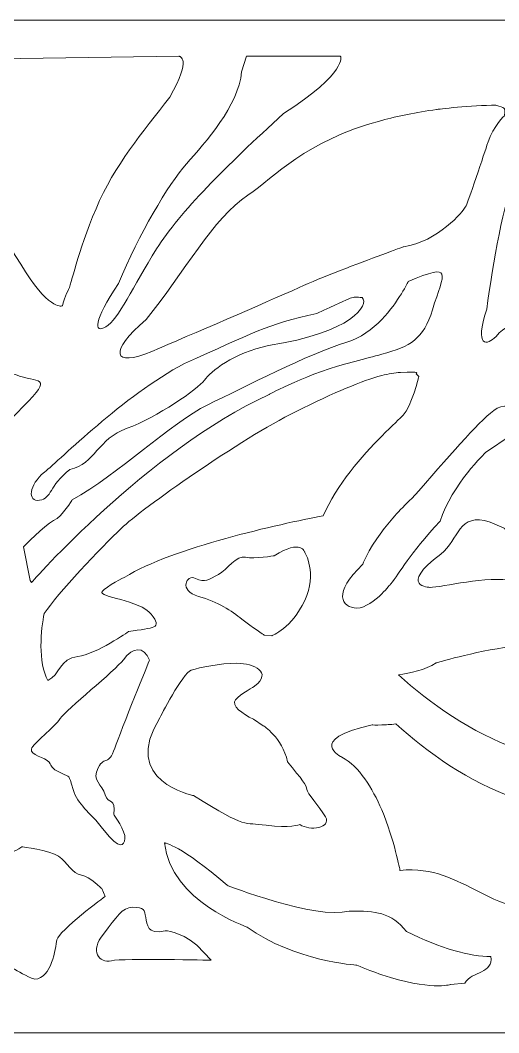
# Model space of a CAD drawing. Header units: centimetres. Extents: x -17.7 to -1.9, y -4 to 9.5.
# Drawn here: x -12.76 to -9.78, y 3.21 to 9.5 of the extents above; entities that cross this region are included whole.
import ezdxf

# ---------------------------------------------------------------- set-up
doc = ezdxf.new("R2010")
doc.units = ezdxf.units.CM
doc.header["$MEASUREMENT"] = 0
doc.layers.add('layer 1', color=7, linetype='Continuous')

msp = doc.modelspace()

# ---------------------------------------------------------------- linework, layer by layer
at = {"layer": 'layer 1', "color": 250, "lineweight": 9}
for points, knots in [([(-10.51266, 9.50002), (-10.51266, 9.50002), (-10.51205, 9.50002), (-10.51205, 9.50002), (-10.51205, 9.50002), (-10.51205, 9.50002), (-1.86675, 9.50002), (-1.86675, 9.50002), (-1.86675, 9.50002), (-1.86675, 9.50002), (-1.86675, 3.21244), (-1.86675, 3.21244), (-1.86675, 3.21244), (-1.86675, 3.21244), (-10.51246, 3.21244), (-10.51246, 3.21244), (-10.51246, 3.21244), (-10.51246, 3.21244), (-10.51266, 3.21244), (-10.51266, 3.21244), (-10.51266, 3.21244), (-10.51266, 3.21244), (-17.72387, 3.21244), (-17.72387, 3.21244), (-17.72387, 3.21244), (-17.72387, 3.21244), (-17.72387, 9.50002), (-17.72387, 9.50002), (-17.72387, 9.50002), (-17.72387, 9.50002), (-10.51266, 9.50002), (-10.51266, 9.50002)], [0, 0, 0, 0, 0.1111111, 0.1111111, 0.1111111, 0.1111111, 0.2222222, 0.2222222, 0.2222222, 0.2222222, 0.3333333, 0.3333333, 0.3333333, 0.3333333, 0.4444444, 0.4444444, 0.4444444, 0.4444444, 0.5555556, 0.5555556, 0.5555556, 0.5555556, 0.6666667, 0.6666667, 0.6666667, 0.6666667, 0.7777778, 0.7777778, 0.7777778, 0.7777778, 1, 1, 1, 1]), ([(-13.23134, 9.22446), (-13.22076, 9.25633), (-13.20186, 9.25481), (-13.18083, 9.25701), (-13.18083, 9.25701), (-13.18083, 9.25701), (-11.77297, 9.27654), (-11.77297, 9.27654), (-11.77297, 9.27654), (-11.77297, 9.27654), (-11.6854, 9.27002), (-11.83023, 9.02264), (-11.83023, 9.02264), (-12.00199, 8.79805), (-12.1704, 8.60599), (-12.28828, 8.32932), (-12.28828, 8.32932), (-12.40617, 8.05264), (-12.43985, 7.86059), (-12.46342, 7.81827), (-12.46342, 7.81827), (-12.48699, 7.77595), (-12.4971, 7.72713), (-12.4971, 7.72713), (-12.4971, 7.72713), (-12.4971, 7.72713), (-12.56446, 7.68807), (-12.72613, 7.93871), (-12.72613, 7.93871), (-12.88781, 8.18934), (-13.03936, 8.43021), (-13.09662, 8.49858), (-13.09662, 8.49858), (-13.15388, 8.56693), (-13.1842, 8.69389), (-13.17072, 8.772), (-13.17072, 8.772), (-13.15724, 8.85013), (-13.25155, 9.1854), (-13.23134, 9.22446)], [0, 0, 0, 0, 0.0909091, 0.0909091, 0.0909091, 0.0909091, 0.1818182, 0.1818182, 0.1818182, 0.1818182, 0.2727273, 0.2727273, 0.2727273, 0.2727273, 0.3636364, 0.3636364, 0.3636364, 0.3636364, 0.4545455, 0.4545455, 0.4545455, 0.4545455, 0.5454545, 0.5454545, 0.5454545, 0.5454545, 0.6363636, 0.6363636, 0.6363636, 0.6363636, 0.7272727, 0.7272727, 0.7272727, 0.7272727, 0.8181818, 0.8181818, 0.8181818, 0.8181818, 1, 1, 1, 1]), ([(-11.38314, 9.179), (-11.38314, 9.179), (-11.35204, 9.27652), (-11.35204, 9.27652), (-11.35204, 9.27652), (-11.35204, 9.27652), (-10.76884, 9.27652), (-10.76884, 9.27652), (-10.76884, 9.27652), (-10.76884, 9.27652), (-10.71829, 9.179), (-11.12264, 8.9202), (-11.12264, 8.9202), (-11.48423, 8.59014), (-11.76417, 8.31259), (-11.91191, 8.08005), (-11.91191, 8.08005), (-12.05965, 7.8475), (-12.14908, 7.64122), (-12.22684, 7.59621), (-12.22684, 7.59621), (-12.3046, 7.5512), (-12.3046, 7.62996), (-12.14908, 7.86626), (-12.14908, 7.86626), (-12.02077, 8.17006), (-11.84193, 8.47762), (-11.72529, 8.6089), (-11.72529, 8.6089), (-11.60864, 8.74017), (-11.40258, 8.96896), (-11.38314, 9.179)], [0, 0, 0, 0, 0.1111111, 0.1111111, 0.1111111, 0.1111111, 0.2222222, 0.2222222, 0.2222222, 0.2222222, 0.3333333, 0.3333333, 0.3333333, 0.3333333, 0.4444444, 0.4444444, 0.4444444, 0.4444444, 0.5555556, 0.5555556, 0.5555556, 0.5555556, 0.6666667, 0.6666667, 0.6666667, 0.6666667, 0.7777778, 0.7777778, 0.7777778, 0.7777778, 1, 1, 1, 1]), ([(-9.34995, 9.24215), (-9.34995, 9.24215), (-9.31326, 9.24475), (-9.31326, 9.24475), (-9.31326, 9.24475), (-9.31326, 9.24475), (-8.81598, 9.25986), (-8.65484, 9.2397), (-8.65484, 9.2397), (-8.53136, 9.22908), (-8.54276, 9.17759), (-8.53514, 8.95748), (-8.53514, 8.95748), (-8.53514, 8.95748), (-8.53263, 8.70594), (-8.26599, 8.49105), (-8.26599, 8.49105), (-8.20154, 8.43012), (-8.21032, 8.37558), (-8.43007, 8.33389), (-8.43007, 8.33389), (-8.43007, 8.33389), (-8.82982, 8.19466), (-9.2439, 7.82154), (-9.2439, 7.82154), (-9.53426, 7.6115), (-9.54941, 7.60596), (-9.54941, 7.60596), (-9.54941, 7.60596), (-9.54941, 7.60596), (-9.70092, 7.66401), (-9.80191, 7.53687), (-9.80191, 7.53687), (-9.85745, 7.47882), (-9.93823, 7.465), (-9.85997, 7.70546), (-9.85997, 7.70546), (-9.81958, 7.98736), (-9.75393, 8.39643), (-9.68324, 8.50421), (-9.68324, 8.50421), (-9.67574, 8.50008), (-9.54879, 8.87427), (-9.51407, 9.01827), (-9.51407, 9.01827), (-9.52922, 9.18135), (-9.54435, 9.20622), (-9.47619, 9.23661), (-9.47619, 9.23661), (-9.40803, 9.26702), (-9.34995, 9.24215), (-9.34995, 9.24215)], [0, 0, 0, 0, 0.0714286, 0.0714286, 0.0714286, 0.0714286, 0.1428571, 0.1428571, 0.1428571, 0.1428571, 0.2142857, 0.2142857, 0.2142857, 0.2142857, 0.2857143, 0.2857143, 0.2857143, 0.2857143, 0.3571429, 0.3571429, 0.3571429, 0.3571429, 0.4285714, 0.4285714, 0.4285714, 0.4285714, 0.5, 0.5, 0.5, 0.5, 0.5714286, 0.5714286, 0.5714286, 0.5714286, 0.6428571, 0.6428571, 0.6428571, 0.6428571, 0.7142857, 0.7142857, 0.7142857, 0.7142857, 0.7857143, 0.7857143, 0.7857143, 0.7857143, 0.8571429, 0.8571429, 0.8571429, 0.8571429, 1, 1, 1, 1]), ([(-14.43629, 8.95281), (-14.43629, 8.95281), (-14.39082, 8.87033), (-14.39082, 8.87033), (-14.39082, 8.87033), (-14.39082, 8.87033), (-13.82479, 8.02542), (-13.60062, 7.87917), (-13.60062, 7.87917), (-13.38205, 7.68418), (-13.00096, 7.30503), (-12.78799, 7.29962), (-12.78799, 7.29962), (-12.65348, 7.24547), (-12.54139, 7.29965), (-12.74315, 7.09924), (-12.74315, 7.09924), (-12.94491, 6.89882), (-12.99534, 6.78509), (-13.04578, 6.70384), (-13.04578, 6.70384), (-13.04578, 6.70384), (-13.04238, 6.58617), (-13.07694, 6.57783), (-13.07694, 6.57783), (-13.1115, 6.56947), (-13.10718, 6.70309), (-13.10718, 6.73232), (-13.10718, 6.73232), (-13.10718, 6.76156), (-13.22816, 6.69474), (-13.2368, 6.77407), (-13.2368, 6.77407), (-13.24545, 6.85341), (-13.19361, 6.88682), (-13.13743, 6.91187), (-13.13743, 6.91187), (-13.08126, 6.93692), (-13.15039, 7.03712), (-13.27136, 7.13734), (-13.27136, 7.13734), (-13.39233, 7.23755), (-14.43629, 7.94336), (-14.82942, 8.61818), (-14.82942, 8.61818), (-14.92192, 8.86358), (-14.85833, 8.91935), (-14.84098, 8.95839), (-14.84098, 8.95839), (-14.82364, 8.99743), (-14.88723, 9.18148), (-14.84676, 9.18705), (-14.84676, 9.18705), (-14.80629, 9.19263), (-14.67333, 9.1982), (-14.59817, 9.17032), (-14.59817, 9.17032), (-14.59817, 9.17032), (-14.47676, 9.03089), (-14.43629, 8.95281)], [0, 0, 0, 0, 0.0625, 0.0625, 0.0625, 0.0625, 0.125, 0.125, 0.125, 0.125, 0.1875, 0.1875, 0.1875, 0.1875, 0.25, 0.25, 0.25, 0.25, 0.3125, 0.3125, 0.3125, 0.3125, 0.375, 0.375, 0.375, 0.375, 0.4375, 0.4375, 0.4375, 0.4375, 0.5, 0.5, 0.5, 0.5, 0.5625, 0.5625, 0.5625, 0.5625, 0.625, 0.625, 0.625, 0.625, 0.6875, 0.6875, 0.6875, 0.6875, 0.75, 0.75, 0.75, 0.75, 0.8125, 0.8125, 0.8125, 0.8125, 0.875, 0.875, 0.875, 0.875, 1, 1, 1, 1]), ([(-9.80228, 8.97167), (-9.74837, 8.95233), (-9.74381, 8.96721), (-9.74888, 8.90817), (-9.74888, 8.90817), (-9.74888, 8.90817), (-9.81646, 8.84867), (-9.85324, 8.73906), (-9.85324, 8.73906), (-9.85324, 8.73906), (-9.9697, 8.38653), (-9.9881, 8.34802), (-9.9881, 8.34802), (-10.0065, 8.30951), (-10.16282, 8.12582), (-10.3774, 8.09324), (-10.3774, 8.09324), (-10.3774, 8.09324), (-10.43196, 8.07366), (-10.51215, 8.04397), (-10.51215, 8.04397), (-10.51232, 8.04391), (-10.51249, 8.04384), (-10.51266, 8.04378), (-10.51266, 8.04378), (-10.65716, 7.99027), (-10.88447, 7.90408), (-11.02606, 7.84038), (-11.02606, 7.84038), (-11.2465, 7.74121), (-11.69874, 7.54653), (-11.94199, 7.44369), (-11.94199, 7.44369), (-12.18524, 7.34085), (-12.21184, 7.44001), (-11.9762, 7.64203), (-11.9762, 7.64203), (-11.74057, 7.9322), (-11.55814, 8.27379), (-11.3453, 8.41337), (-11.3453, 8.41337), (-11.16862, 8.52924), (-10.99976, 8.74636), (-10.51266, 8.87771), (-10.51266, 8.87771), (-10.51247, 8.87776), (-10.51228, 8.87781), (-10.51209, 8.87786), (-10.51209, 8.87786), (-10.41256, 8.90467), (-10.2998, 8.92791), (-10.17093, 8.94597), (-10.17093, 8.94597), (-10.17093, 8.94597), (-9.9505, 8.97536), (-9.80228, 8.97167)], [0, 0, 0, 0, 0.0666667, 0.0666667, 0.0666667, 0.0666667, 0.1333333, 0.1333333, 0.1333333, 0.1333333, 0.2, 0.2, 0.2, 0.2, 0.2666667, 0.2666667, 0.2666667, 0.2666667, 0.3333333, 0.3333333, 0.3333333, 0.3333333, 0.4, 0.4, 0.4, 0.4, 0.4666667, 0.4666667, 0.4666667, 0.4666667, 0.5333333, 0.5333333, 0.5333333, 0.5333333, 0.6, 0.6, 0.6, 0.6, 0.6666667, 0.6666667, 0.6666667, 0.6666667, 0.7333333, 0.7333333, 0.7333333, 0.7333333, 0.8, 0.8, 0.8, 0.8, 0.8666667, 0.8666667, 0.8666667, 0.8666667, 1, 1, 1, 1]), ([(-12.68965, 6.00765), (-12.68965, 6.00765), (-12.69853, 6.02049), (-12.69853, 6.02049), (-12.69853, 6.02049), (-12.69853, 6.02049), (-12.73845, 6.23017), (-12.73845, 6.23017), (-12.73845, 6.23017), (-12.73845, 6.23017), (-12.60981, 6.36282), (-12.55214, 6.39278), (-12.55214, 6.39278), (-12.49448, 6.42273), (-12.43681, 6.52115), (-12.43681, 6.52115), (-12.43681, 6.52115), (-12.14848, 6.67948), (-11.82466, 7.00042), (-11.59399, 7.11169), (-11.59399, 7.11169), (-11.36333, 7.22294), (-10.96854, 7.42834), (-10.729, 7.50109), (-10.729, 7.50109), (-10.6439, 7.52694), (-10.57113, 7.58195), (-10.51266, 7.64214), (-10.51266, 7.64214), (-10.5125, 7.64231), (-10.51233, 7.64247), (-10.51217, 7.64264), (-10.51217, 7.64264), (-10.40635, 7.75176), (-10.34752, 7.87766), (-10.34752, 7.87766), (-10.34752, 7.87766), (-10.06252, 7.99682), (-10.12418, 7.93699), (-10.19669, 7.70221), (-10.19669, 7.70221), (-10.25377, 7.51743), (-10.33369, 7.47507), (-10.51219, 7.42578), (-10.51219, 7.42578), (-10.51234, 7.42573), (-10.5125, 7.42569), (-10.51266, 7.42565), (-10.51266, 7.42565), (-10.56084, 7.41235), (-10.61618, 7.39853), (-10.68021, 7.38127), (-10.68021, 7.38127), (-10.97297, 7.30853), (-11.21251, 7.17587), (-11.21251, 7.17587), (-11.21251, 7.17587), (-11.97548, 6.82498), (-12.68965, 6.00765), (-12.68965, 6.00765)], [0, 0, 0, 0, 0.0625, 0.0625, 0.0625, 0.0625, 0.125, 0.125, 0.125, 0.125, 0.1875, 0.1875, 0.1875, 0.1875, 0.25, 0.25, 0.25, 0.25, 0.3125, 0.3125, 0.3125, 0.3125, 0.375, 0.375, 0.375, 0.375, 0.4375, 0.4375, 0.4375, 0.4375, 0.5, 0.5, 0.5, 0.5, 0.5625, 0.5625, 0.5625, 0.5625, 0.625, 0.625, 0.625, 0.625, 0.6875, 0.6875, 0.6875, 0.6875, 0.75, 0.75, 0.75, 0.75, 0.8125, 0.8125, 0.8125, 0.8125, 0.875, 0.875, 0.875, 0.875, 1, 1, 1, 1]), ([(-10.63376, 7.77817), (-10.58705, 7.73308), (-10.69666, 7.55977), (-11.21643, 7.48006), (-11.21643, 7.48006), (-11.43494, 7.4345), (-11.57632, 7.31859), (-11.61488, 7.26475), (-11.61488, 7.26475), (-11.65345, 7.21091), (-11.91049, 7.03287), (-12.09474, 6.96662), (-12.09474, 6.96662), (-12.27898, 6.90036), (-12.29182, 6.74717), (-12.45035, 6.7099), (-12.45035, 6.7099), (-12.58316, 6.6064), (-12.56174, 6.53184), (-12.63886, 6.51943), (-12.63886, 6.51943), (-12.71599, 6.50702), (-12.70741, 6.61468), (-12.60887, 6.69334), (-12.60887, 6.69334), (-12.51033, 6.77201), (-12.12043, 7.16535), (-11.73912, 7.36825), (-11.73912, 7.36825), (-11.31925, 7.55459), (-11.225, 7.61256), (-10.91653, 7.67881), (-10.91653, 7.67881), (-10.66375, 7.79474), (-10.71089, 7.78229), (-10.63376, 7.77817)], [0, 0, 0, 0, 0.1, 0.1, 0.1, 0.1, 0.2, 0.2, 0.2, 0.2, 0.3, 0.3, 0.3, 0.3, 0.4, 0.4, 0.4, 0.4, 0.5, 0.5, 0.5, 0.5, 0.6, 0.6, 0.6, 0.6, 0.7, 0.7, 0.7, 0.7, 0.8, 0.8, 0.8, 0.8, 1, 1, 1, 1]), ([(-10.29872, 7.30425), (-10.29872, 7.30425), (-10.28098, 7.28713), (-10.28098, 7.28713), (-10.28098, 7.28713), (-10.28098, 7.28713), (-10.32977, 7.09885), (-10.37857, 7.0475), (-10.37857, 7.0475), (-10.39579, 7.02937), (-10.44732, 6.98294), (-10.51222, 6.9175), (-10.51222, 6.9175), (-10.51236, 6.91736), (-10.51251, 6.91721), (-10.51266, 6.91706), (-10.51266, 6.91706), (-10.63155, 6.79713), (-10.79513, 6.61352), (-10.87538, 6.42273), (-10.87538, 6.42273), (-11.14597, 6.37138), (-11.81135, 6.22589), (-12.10855, 6.04188), (-12.10855, 6.04188), (-12.10855, 6.04188), (-12.22389, 5.98625), (-12.2505, 5.95202), (-12.2505, 5.95202), (-12.27712, 5.91779), (-12.0154, 5.90067), (-11.94443, 5.8108), (-11.94443, 5.8108), (-11.87345, 5.72094), (-11.92669, 5.7295), (-12.08638, 5.70382), (-12.08638, 5.70382), (-12.08638, 5.70382), (-12.28599, 5.56261), (-12.40132, 5.54977), (-12.40132, 5.54977), (-12.51666, 5.53694), (-12.51222, 5.43424), (-12.58763, 5.4), (-12.58763, 5.4), (-12.64973, 5.50698), (-12.63199, 5.72522), (-12.60981, 5.81509), (-12.60981, 5.81509), (-12.52996, 5.93918), (-12.25494, 6.22589), (-12.13073, 6.34571), (-12.13073, 6.34571), (-12.00653, 6.46552), (-11.38551, 6.902), (-11.04838, 7.06889), (-11.04838, 7.06889), (-10.79943, 7.19213), (-10.63515, 7.26169), (-10.51266, 7.2931), (-10.51266, 7.2931), (-10.5125, 7.29314), (-10.51235, 7.29318), (-10.5122, 7.29322), (-10.5122, 7.29322), (-10.469, 7.30427), (-10.43099, 7.31058), (-10.39631, 7.31281), (-10.39631, 7.31281), (-10.26324, 7.32137), (-10.29872, 7.30425), (-10.29872, 7.30425)], [0, 0, 0, 0, 0.0526316, 0.0526316, 0.0526316, 0.0526316, 0.1052632, 0.1052632, 0.1052632, 0.1052632, 0.1578947, 0.1578947, 0.1578947, 0.1578947, 0.2105263, 0.2105263, 0.2105263, 0.2105263, 0.2631579, 0.2631579, 0.2631579, 0.2631579, 0.3157895, 0.3157895, 0.3157895, 0.3157895, 0.3684211, 0.3684211, 0.3684211, 0.3684211, 0.4210526, 0.4210526, 0.4210526, 0.4210526, 0.4736842, 0.4736842, 0.4736842, 0.4736842, 0.5263158, 0.5263158, 0.5263158, 0.5263158, 0.5789474, 0.5789474, 0.5789474, 0.5789474, 0.6315789, 0.6315789, 0.6315789, 0.6315789, 0.6842105, 0.6842105, 0.6842105, 0.6842105, 0.7368421, 0.7368421, 0.7368421, 0.7368421, 0.7894737, 0.7894737, 0.7894737, 0.7894737, 0.8421053, 0.8421053, 0.8421053, 0.8421053, 0.8947368, 0.8947368, 0.8947368, 0.8947368, 1, 1, 1, 1]), ([(-9.70773, 6.92338), (-9.70773, 6.92338), (-9.86696, 6.81565), (-9.86696, 6.81565), (-9.86696, 6.81565), (-9.86696, 6.81565), (-10.07396, 6.61946), (-10.1496, 6.38862), (-10.1496, 6.38862), (-10.34068, 6.1847), (-10.40038, 6.06543), (-10.45611, 6.00003), (-10.45611, 6.00003), (-10.45611, 6.00003), (-10.47876, 5.9706), (-10.51229, 5.93782), (-10.51229, 5.93782), (-10.51241, 5.9377), (-10.51253, 5.93758), (-10.51266, 5.93746), (-10.51266, 5.93746), (-10.55482, 5.89629), (-10.61403, 5.84998), (-10.66711, 5.84998), (-10.66711, 5.84998), (-10.76265, 5.84998), (-10.81839, 5.94617), (-10.63129, 6.1193), (-10.63129, 6.1193), (-10.63129, 6.1193), (-10.60305, 6.20107), (-10.51266, 6.32265), (-10.51266, 6.32265), (-10.51252, 6.32282), (-10.51239, 6.323), (-10.51226, 6.32318), (-10.51226, 6.32318), (-10.46683, 6.38421), (-10.40578, 6.45522), (-10.32475, 6.53096), (-10.32475, 6.53096), (-10.09386, 6.78873), (-9.9227, 6.99649), (-9.81521, 7.07728), (-9.81521, 7.07728), (-9.70773, 7.15808), (-9.52062, 7.03495), (-9.70773, 6.92338)], [0, 0, 0, 0, 0.0769231, 0.0769231, 0.0769231, 0.0769231, 0.1538462, 0.1538462, 0.1538462, 0.1538462, 0.2307692, 0.2307692, 0.2307692, 0.2307692, 0.3076923, 0.3076923, 0.3076923, 0.3076923, 0.3846154, 0.3846154, 0.3846154, 0.3846154, 0.4615385, 0.4615385, 0.4615385, 0.4615385, 0.5384615, 0.5384615, 0.5384615, 0.5384615, 0.6153846, 0.6153846, 0.6153846, 0.6153846, 0.6923077, 0.6923077, 0.6923077, 0.6923077, 0.7692308, 0.7692308, 0.7692308, 0.7692308, 0.8461538, 0.8461538, 0.8461538, 0.8461538, 1, 1, 1, 1]), ([(-9.83797, 6.38391), (-9.83797, 6.38391), (-9.75214, 6.3454), (-9.75214, 6.3454), (-9.75214, 6.3454), (-9.75214, 6.3454), (-9.6479, 6.23576), (-9.47623, 6.3128), (-9.47623, 6.3128), (-9.32601, 6.28022), (-9.20338, 6.24763), (-9.20338, 6.24763), (-9.20338, 6.24763), (-9.20338, 6.24763), (-9.10224, 6.16466), (-9.185, 6.11431), (-9.185, 6.11431), (-9.26776, 6.06394), (-9.30761, 5.95727), (-9.30761, 5.95727), (-9.30761, 5.95727), (-9.30761, 5.95727), (-9.53144, 6.01062), (-9.6939, 6.0195), (-9.6939, 6.0195), (-9.85637, 6.05208), (-10.13841, 5.97802), (-10.21198, 5.97802), (-10.21198, 5.97802), (-10.21198, 5.97802), (-10.41739, 5.98098), (-10.14454, 6.18541), (-10.14454, 6.18541), (-10.03043, 6.27536), (-10.03971, 6.44757), (-9.83797, 6.38391)], [0, 0, 0, 0, 0.1, 0.1, 0.1, 0.1, 0.2, 0.2, 0.2, 0.2, 0.3, 0.3, 0.3, 0.3, 0.4, 0.4, 0.4, 0.4, 0.5, 0.5, 0.5, 0.5, 0.6, 0.6, 0.6, 0.6, 0.7, 0.7, 0.7, 0.7, 0.8, 0.8, 0.8, 0.8, 1, 1, 1, 1]), ([(-11.24356, 5.68243), (-11.24356, 5.68243), (-11.19477, 5.67815), (-11.19477, 5.67815), (-11.19477, 5.67815), (-11.19477, 5.67815), (-11.07056, 5.72522), (-10.99072, 5.89639), (-10.99072, 5.89639), (-10.91087, 6.06756), (-10.99072, 6.19593), (-10.99072, 6.19593), (-10.99072, 6.19593), (-10.99072, 6.19593), (-11.00846, 6.28152), (-11.18146, 6.17454), (-11.18146, 6.17454), (-11.18146, 6.17454), (-11.30123, 6.15314), (-11.3589, 6.16598), (-11.3589, 6.16598), (-11.41656, 6.17882), (-11.46979, 6.08896), (-11.52746, 6.059), (-11.52746, 6.059), (-11.58512, 6.02904), (-11.61174, 6.00337), (-11.66941, 6.03332), (-11.66941, 6.03332), (-11.72707, 6.06328), (-11.77587, 5.9563), (-11.65166, 5.92206), (-11.65166, 5.92206), (-11.52746, 5.88783), (-11.44761, 5.8322), (-11.38107, 5.78085), (-11.38107, 5.78085), (-11.31453, 5.7295), (-11.24356, 5.68243), (-11.24356, 5.68243)], [0, 0, 0, 0, 0.0909091, 0.0909091, 0.0909091, 0.0909091, 0.1818182, 0.1818182, 0.1818182, 0.1818182, 0.2727273, 0.2727273, 0.2727273, 0.2727273, 0.3636364, 0.3636364, 0.3636364, 0.3636364, 0.4545455, 0.4545455, 0.4545455, 0.4545455, 0.5454545, 0.5454545, 0.5454545, 0.5454545, 0.6363636, 0.6363636, 0.6363636, 0.6363636, 0.7272727, 0.7272727, 0.7272727, 0.7272727, 0.8181818, 0.8181818, 0.8181818, 0.8181818, 1, 1, 1, 1]), ([(-11.95558, 5.52587), (-11.95558, 5.52587), (-12.13171, 5.09553), (-12.17158, 4.97992), (-12.17158, 4.97992), (-12.21145, 4.86432), (-12.2314, 4.93821), (-12.27459, 4.85791), (-12.27459, 4.85791), (-12.31778, 4.77761), (-12.24803, 4.75512), (-12.2314, 4.6909), (-12.2314, 4.6909), (-12.21477, 4.62667), (-12.16161, 4.67484), (-12.17822, 4.56886), (-12.17822, 4.56886), (-12.17822, 4.56886), (-12.1018, 4.45965), (-12.10845, 4.41791), (-12.10845, 4.41791), (-12.11509, 4.37618), (-12.13837, 4.34084), (-12.23804, 4.4693), (-12.23804, 4.4693), (-12.33772, 4.59776), (-12.39752, 4.62025), (-12.43076, 4.72302), (-12.43076, 4.72302), (-12.46401, 4.82578), (-12.44075, 4.79368), (-12.5072, 4.82578), (-12.5072, 4.82578), (-12.57365, 4.85789), (-12.55702, 4.8643), (-12.5803, 4.89321), (-12.5803, 4.89321), (-12.60357, 4.92213), (-12.69992, 4.93819), (-12.68995, 4.97351), (-12.68995, 4.97351), (-12.67999, 5.00884), (-12.54707, 5.1084), (-12.51052, 5.16299), (-12.51052, 5.16299), (-12.47398, 5.21758), (-12.16827, 5.46165), (-12.11842, 5.52909), (-12.11842, 5.52909), (-12.05844, 5.61023), (-11.99225, 5.61451), (-11.95558, 5.52587)], [0, 0, 0, 0, 0.0714286, 0.0714286, 0.0714286, 0.0714286, 0.1428571, 0.1428571, 0.1428571, 0.1428571, 0.2142857, 0.2142857, 0.2142857, 0.2142857, 0.2857143, 0.2857143, 0.2857143, 0.2857143, 0.3571429, 0.3571429, 0.3571429, 0.3571429, 0.4285714, 0.4285714, 0.4285714, 0.4285714, 0.5, 0.5, 0.5, 0.5, 0.5714286, 0.5714286, 0.5714286, 0.5714286, 0.6428571, 0.6428571, 0.6428571, 0.6428571, 0.7142857, 0.7142857, 0.7142857, 0.7142857, 0.7857143, 0.7857143, 0.7857143, 0.7857143, 0.8571429, 0.8571429, 0.8571429, 0.8571429, 1, 1, 1, 1]), ([(-10.40881, 5.43579), (-10.33414, 5.44475), (-10.24459, 5.46483), (-10.17339, 5.50882), (-10.17339, 5.50882), (-10.17339, 5.50882), (-9.94841, 5.57897), (-9.706, 5.6104), (-9.706, 5.6104), (-9.63, 5.62026), (-9.55229, 5.62632), (-9.47926, 5.62521), (-9.47926, 5.62521), (-9.20544, 5.62105), (-9.08523, 5.62802), (-8.9386, 5.4193), (-8.9386, 5.4193), (-8.9214, 5.3948), (-8.90383, 5.36738), (-8.88561, 5.33658), (-8.88561, 5.33658), (-8.78872, 5.17283), (-8.73598, 5.06859), (-8.70827, 5.00277), (-8.70827, 5.00277), (-9.38788, 4.69987), (-10.01633, 5.08288), (-10.40881, 5.43579)], [0, 0, 0, 0, 0.125, 0.125, 0.125, 0.125, 0.25, 0.25, 0.25, 0.25, 0.375, 0.375, 0.375, 0.375, 0.5, 0.5, 0.5, 0.5, 0.625, 0.625, 0.625, 0.625, 0.75, 0.75, 0.75, 0.75, 1, 1, 1, 1]), ([(-11.3101, 5.16037), (-11.3101, 5.16037), (-11.24865, 5.11929), (-11.24865, 5.11929), (-11.24865, 5.11929), (-11.24865, 5.11929), (-11.13267, 5.04911), (-11.09718, 4.89506), (-11.09718, 4.89506), (-11.00846, 4.78379), (-10.97741, 4.74956), (-10.97741, 4.72389), (-10.97741, 4.72389), (-10.97741, 4.69821), (-10.902, 4.62119), (-10.86208, 4.55272), (-10.86208, 4.55272), (-10.82215, 4.48425), (-10.95966, 4.46285), (-11.02177, 4.50565), (-11.02177, 4.50565), (-11.02177, 4.50565), (-11.08387, 4.47997), (-11.23025, 4.50137), (-11.23025, 4.50137), (-11.37664, 4.52276), (-11.33671, 4.47141), (-11.68271, 4.68537), (-11.68271, 4.68537), (-11.68271, 4.68537), (-12.13961, 4.77523), (-11.8912, 5.16893), (-11.8912, 5.16893), (-11.8912, 5.16893), (-11.74925, 5.44707), (-11.69602, 5.46419), (-11.69602, 5.46419), (-11.64279, 5.48131), (-11.51858, 5.50698), (-11.41213, 5.50698), (-11.41213, 5.50698), (-11.30566, 5.50698), (-11.19033, 5.45135), (-11.30123, 5.36577), (-11.30123, 5.36577), (-11.30123, 5.36577), (-11.38995, 5.31442), (-11.421, 5.28018), (-11.421, 5.28018), (-11.45205, 5.24595), (-11.37664, 5.19032), (-11.3101, 5.16037)], [0, 0, 0, 0, 0.0714286, 0.0714286, 0.0714286, 0.0714286, 0.1428571, 0.1428571, 0.1428571, 0.1428571, 0.2142857, 0.2142857, 0.2142857, 0.2142857, 0.2857143, 0.2857143, 0.2857143, 0.2857143, 0.3571429, 0.3571429, 0.3571429, 0.3571429, 0.4285714, 0.4285714, 0.4285714, 0.4285714, 0.5, 0.5, 0.5, 0.5, 0.5714286, 0.5714286, 0.5714286, 0.5714286, 0.6428571, 0.6428571, 0.6428571, 0.6428571, 0.7142857, 0.7142857, 0.7142857, 0.7142857, 0.7857143, 0.7857143, 0.7857143, 0.7857143, 0.8571429, 0.8571429, 0.8571429, 0.8571429, 1, 1, 1, 1]), ([(-8.69535, 4.60259), (-8.69535, 4.60259), (-8.68088, 4.55905), (-8.68088, 4.55905), (-8.68088, 4.55905), (-8.68088, 4.55905), (-8.58718, 4.0018), (-9.29814, 3.95677), (-9.29814, 3.95677), (-9.86024, 3.90924), (-9.98288, 4.25926), (-10.39869, 4.22084), (-10.39869, 4.22084), (-10.39869, 4.22084), (-10.43366, 4.40994), (-10.51237, 4.59585), (-10.51237, 4.59585), (-10.51247, 4.59607), (-10.51256, 4.5963), (-10.51266, 4.59653), (-10.51266, 4.59653), (-10.57034, 4.73258), (-10.65146, 4.8668), (-10.75945, 4.92381), (-10.75945, 4.92381), (-10.75945, 4.92381), (-10.99235, 5.03089), (-10.57222, 5.12399), (-10.57222, 5.12399), (-10.57222, 5.12399), (-10.54907, 5.12261), (-10.51266, 5.12363), (-10.51266, 5.12363), (-10.51255, 5.12363), (-10.51244, 5.12364), (-10.51234, 5.12364), (-10.51234, 5.12364), (-10.48787, 5.12433), (-10.45745, 5.1261), (-10.42405, 5.13011), (-10.42405, 5.13011), (-10.03157, 4.77719), (-9.40312, 4.39419), (-8.72351, 4.69709), (-8.72351, 4.69709), (-8.7016, 4.64502), (-8.69535, 4.61698), (-8.69535, 4.60259)], [0, 0, 0, 0, 0.0769231, 0.0769231, 0.0769231, 0.0769231, 0.1538462, 0.1538462, 0.1538462, 0.1538462, 0.2307692, 0.2307692, 0.2307692, 0.2307692, 0.3076923, 0.3076923, 0.3076923, 0.3076923, 0.3846154, 0.3846154, 0.3846154, 0.3846154, 0.4615385, 0.4615385, 0.4615385, 0.4615385, 0.5384615, 0.5384615, 0.5384615, 0.5384615, 0.6153846, 0.6153846, 0.6153846, 0.6153846, 0.6923077, 0.6923077, 0.6923077, 0.6923077, 0.7692308, 0.7692308, 0.7692308, 0.7692308, 0.8461538, 0.8461538, 0.8461538, 0.8461538, 1, 1, 1, 1]), ([(-12.25266, 4.10792), (-12.25266, 4.10792), (-12.23237, 4.05899), (-12.23237, 4.05899), (-12.23237, 4.05899), (-12.23237, 4.05899), (-12.52148, 3.8437), (-12.53162, 3.78988), (-12.53162, 3.78988), (-12.54177, 3.73605), (-12.56206, 3.55012), (-12.66857, 3.54523), (-12.66857, 3.54523), (-12.78016, 3.57948), (-12.84609, 3.66755), (-12.94246, 3.63819), (-12.94246, 3.63819), (-13.03883, 3.60884), (-13.10984, 3.48651), (-13.24172, 3.55012), (-13.24172, 3.55012), (-13.30258, 3.64798), (-13.33809, 3.81434), (-13.20114, 3.96602), (-13.20114, 3.96602), (-13.18085, 4.06877), (-13.14535, 4.13238), (-13.09463, 4.13728), (-13.09463, 4.13728), (-13.04391, 4.14217), (-12.98811, 4.20578), (-12.93739, 4.30364), (-12.93739, 4.30364), (-12.88667, 4.40149), (-12.85624, 4.28406), (-12.74972, 4.36724), (-12.74972, 4.36724), (-12.74972, 4.36724), (-12.57727, 4.34767), (-12.52148, 4.30853), (-12.52148, 4.30853), (-12.46569, 4.26939), (-12.43525, 4.20088), (-12.37946, 4.1911), (-12.37946, 4.1911), (-12.32367, 4.18131), (-12.25266, 4.10792), (-12.25266, 4.10792)], [0, 0, 0, 0, 0.0769231, 0.0769231, 0.0769231, 0.0769231, 0.1538462, 0.1538462, 0.1538462, 0.1538462, 0.2307692, 0.2307692, 0.2307692, 0.2307692, 0.3076923, 0.3076923, 0.3076923, 0.3076923, 0.3846154, 0.3846154, 0.3846154, 0.3846154, 0.4615385, 0.4615385, 0.4615385, 0.4615385, 0.5384615, 0.5384615, 0.5384615, 0.5384615, 0.6153846, 0.6153846, 0.6153846, 0.6153846, 0.6923077, 0.6923077, 0.6923077, 0.6923077, 0.7692308, 0.7692308, 0.7692308, 0.7692308, 0.8461538, 0.8461538, 0.8461538, 0.8461538, 1, 1, 1, 1]), ([(-9.99658, 3.52059), (-9.99658, 3.52059), (-10.08456, 3.51166), (-10.08456, 3.51166), (-10.08456, 3.51166), (-10.08456, 3.51166), (-10.2123, 3.47173), (-10.51244, 3.57294), (-10.51244, 3.57294), (-10.51251, 3.57297), (-10.51259, 3.57299), (-10.51266, 3.57301), (-10.51266, 3.57301), (-10.56008, 3.58901), (-10.61177, 3.6085), (-10.66797, 3.63226), (-10.66797, 3.63226), (-10.66797, 3.63226), (-11.05228, 3.65459), (-11.34862, 3.869), (-11.34862, 3.869), (-11.34862, 3.869), (-11.82091, 4.02534), (-11.86258, 4.39161), (-11.86258, 4.39161), (-11.86258, 4.39161), (-11.76072, 4.37821), (-11.47364, 4.12807), (-11.47364, 4.12807), (-11.47364, 4.12807), (-10.92727, 3.91367), (-10.71427, 3.96727), (-10.71427, 3.96727), (-10.62691, 3.96932), (-10.56407, 3.96569), (-10.51266, 3.95074), (-10.51266, 3.95074), (-10.51258, 3.95072), (-10.5125, 3.95069), (-10.51241, 3.95067), (-10.51241, 3.95067), (-10.45222, 3.93311), (-10.40767, 3.89999), (-10.35774, 3.8422), (-10.35774, 3.8422), (-10.14938, 3.73499), (-9.95954, 3.68586), (-9.83452, 3.68586), (-9.83452, 3.68586), (-9.816, 3.57866), (-9.95028, 3.59653), (-9.99658, 3.52059)], [0, 0, 0, 0, 0.0714286, 0.0714286, 0.0714286, 0.0714286, 0.1428571, 0.1428571, 0.1428571, 0.1428571, 0.2142857, 0.2142857, 0.2142857, 0.2142857, 0.2857143, 0.2857143, 0.2857143, 0.2857143, 0.3571429, 0.3571429, 0.3571429, 0.3571429, 0.4285714, 0.4285714, 0.4285714, 0.4285714, 0.5, 0.5, 0.5, 0.5, 0.5714286, 0.5714286, 0.5714286, 0.5714286, 0.6428571, 0.6428571, 0.6428571, 0.6428571, 0.7142857, 0.7142857, 0.7142857, 0.7142857, 0.7857143, 0.7857143, 0.7857143, 0.7857143, 0.8571429, 0.8571429, 0.8571429, 0.8571429, 1, 1, 1, 1]), ([(-11.66204, 3.7569), (-11.66204, 3.7569), (-11.57316, 3.66242), (-11.57316, 3.66242), (-11.57316, 3.66242), (-11.57316, 3.66242), (-12.11534, 3.67676), (-12.19236, 3.65957), (-12.19236, 3.65957), (-12.26938, 3.64239), (-12.32862, 3.71969), (-12.24271, 3.82563), (-12.24271, 3.82563), (-12.1568, 3.93157), (-12.13015, 3.9917), (-12.05904, 3.9917), (-12.05904, 3.9917), (-11.98792, 3.9917), (-11.98792, 3.97451), (-11.97903, 3.9287), (-11.97903, 3.9287), (-11.97014, 3.88289), (-11.97308, 3.81992), (-11.85755, 3.84567), (-11.85755, 3.84567), (-11.85755, 3.84567), (-11.77758, 3.84852), (-11.66204, 3.7569)], [0, 0, 0, 0, 0.125, 0.125, 0.125, 0.125, 0.25, 0.25, 0.25, 0.25, 0.375, 0.375, 0.375, 0.375, 0.5, 0.5, 0.5, 0.5, 0.625, 0.625, 0.625, 0.625, 0.75, 0.75, 0.75, 0.75, 1, 1, 1, 1])]:
    msp.add_open_spline(points, degree=3, knots=knots, dxfattribs=at)

doc.saveas('drawing.dxf')
